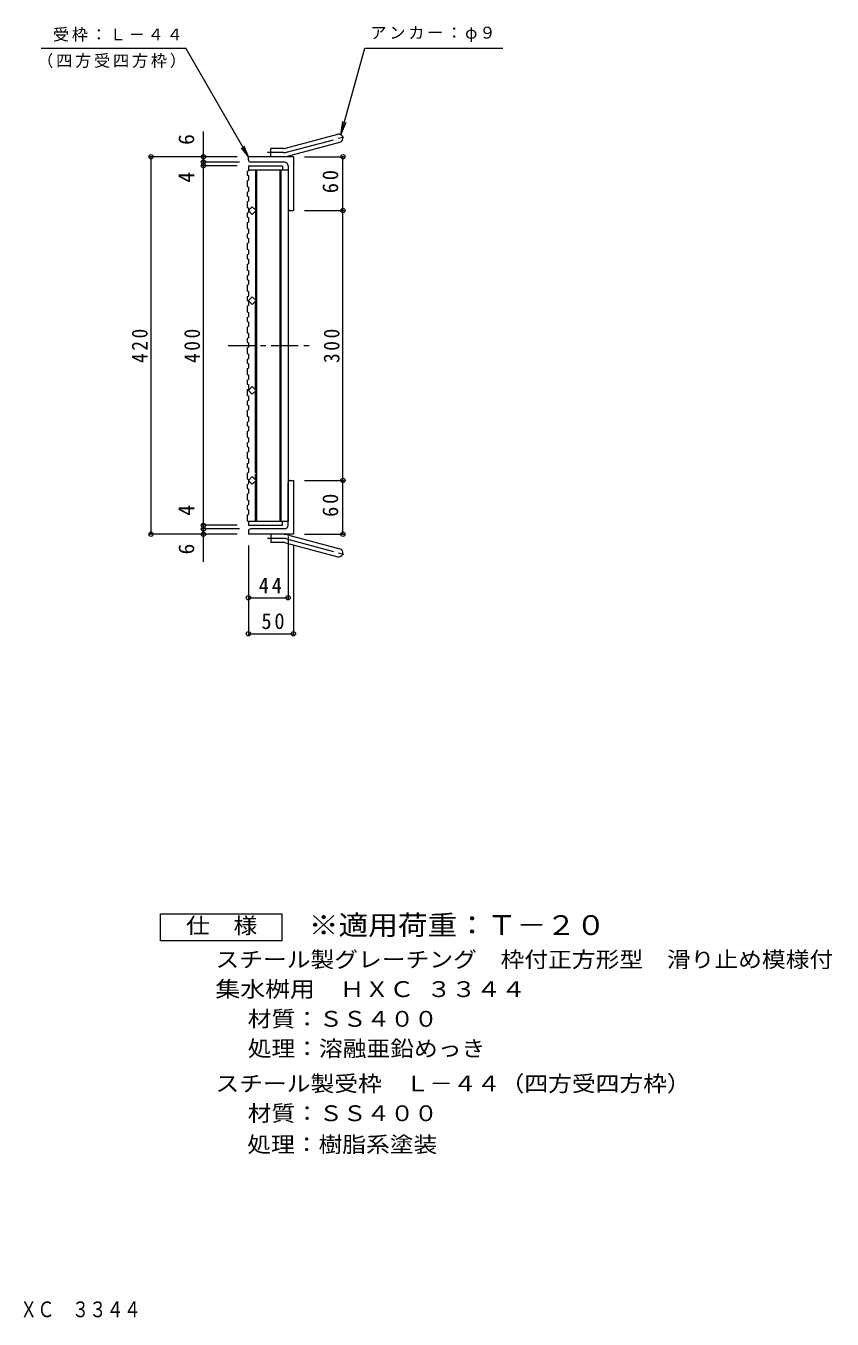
# Model space of a CAD drawing. Units: millimetres, scale not verified. Extents: x -692 to 1015, y -820 to 694.
# Drawn here: x 119 to 1015, y -820 to 618 of the extents above; entities that cross this region are included whole.
import ezdxf
from ezdxf.enums import TextEntityAlignment as Align

# ---------------------------------------------------------------- set-up
doc = ezdxf.new("R2010")
doc.units = ezdxf.units.MM
doc.header["$LTSCALE"] = 6
doc.header["$PDMODE"] = 32
doc.header["$PDSIZE"] = 4.8
doc.linetypes.add('CHAIN1', pattern=[8, 5, -1, 1, -1])
doc.linetypes.add('CHAIN2', pattern=[12, 9, -1, 1, -1])
for name, color, linetype, lineweight in [('A-1_ピット', 2, 'Continuous', 9), ('A-2_蓋', 3, 'Continuous', 9), ('A-4_寸法', 7, 'Continuous', 9), ('F-4_F-4ﾚｲﾔ', 2, 'Continuous', 9)]:
    doc.layers.add(name, color=color, linetype=linetype, lineweight=lineweight)
doc.layers.add('F-5_F-5ﾚｲﾔ', color=2, linetype='Continuous')
doc.styles.add('ＭＳ ゴシック', font='')
doc.styles.get('ＭＳ ゴシック').set_extended_font_data('MS Gothic')

msp = doc.modelspace()

# ---------------------------------------------------------------- linework, layer by layer
at = {"layer": 'A-1_ピット'}
for p, q in [((407.631, 481.88), (465.822, 497.472)), ((391.486, 472.574), (391.486, 481.574)), ((405.301, 481.574), (391.486, 481.574)), ((409.96, 473.187), (468.151, 488.779)), ((366.486, 469.074), (366.486, 472.574)), ((416.486, 472.574), (366.486, 472.574)), ((406.486, 466.574), (368.986, 466.574)), ((410.486, 462.573), (410.486, 415.074)), ((416.486, 472.574), (416.486, 412.574)), ((412.986, 412.574), (416.486, 412.574)), ((410.486, 62.574), (410.486, 110.074)), ((412.986, 112.574), (416.486, 112.574)), ((416.486, 112.574), (416.486, 52.574)), ((406.486, 58.574), (368.986, 58.574)), ((366.486, 56.073), (366.486, 52.574)), ((416.486, 52.574), (366.486, 52.574)), ((391.486, 52.574), (391.486, 43.573)), ((405.301, 43.573), (391.486, 43.573)), ((407.631, 43.267), (465.822, 27.675)), ((409.96, 51.96), (468.151, 36.368))]:
    msp.add_line(p, q, dxfattribs=at)
at = {"layer": 'A-1_ピット', "linetype": 'CHAIN2'}
for p, q in [((408.795, 477.533), (473.962, 494.995)), ((405.301, 477.074), (387.681, 477.074)), ((405.301, 48.073), (387.681, 48.073)), ((408.795, 47.614), (473.962, 30.152))]:
    msp.add_line(p, q, dxfattribs=at)
at = {"layer": 'A-1_ピット'}
for centre, radius, start, end in [((466.986, 493.126), 4.5, 285.00014, 104.99991), ((405.301, 490.574), 9, 270, 285.00002), ((368.986, 469.074), 2.5, 180, 270), ((405.301, 490.574), 18, 270, 285), ((406.486, 462.573), 4, 0, 90), ((412.986, 415.074), 2.5, 180, 270), ((412.986, 110.074), 2.5, 90, 180), ((368.986, 56.073), 2.5, 90, 180), ((406.486, 62.574), 4, 270, 0), ((405.301, 34.573), 18, 75, 90), ((405.301, 34.573), 9, 74.99998, 90), ((466.986, 32.021), 4.5, 255.00009, 74.99986)]:
    msp.add_arc(centre, radius, start, end, dxfattribs=at)
at = {"layer": 'A-1_ピット', "linetype": 'CHAIN2'}
for centre, start, end in [((405.301, 490.574), 270, 284.99995), ((405.301, 34.574), 75.00005, 90)]:
    msp.add_arc(centre, 13.5, start, end, dxfattribs=at)
at = {"layer": 'A-2_蓋'}
for p, q in [((366.486, 462.573), (404.486, 462.573)), ((366.486, 462.573), (366.486, 456.93)), ((404.486, 462.573), (404.486, 458.073)), ((364.986, 456.419), (366.486, 456.93)), ((364.986, 445.876), (366.486, 446.387)), ((366.486, 458.073), (410.486, 458.073)), ((374.486, 458.073), (374.486, 413.058)), ((375.486, 458.073), (375.486, 67.074)), ((401.486, 458.073), (401.486, 67.074)), ((402.486, 458.073), (402.486, 67.074)), ((410.486, 458.073), (410.486, 67.074)), ((364.986, 433.193), (366.486, 433.704)), ((366.486, 438.817), (366.486, 433.704)), ((364.986, 422.649), (366.486, 423.161)), ((364.986, 409.966), (366.486, 410.477)), ((366.486, 415.591), (366.486, 410.477)), ((374.486, 412.088), (374.486, 313.059)), ((364.986, 399.423), (366.486, 399.934)), ((366.486, 392.364), (366.486, 387.251)), ((364.986, 386.74), (366.486, 387.251)), ((364.986, 376.197), (366.486, 376.708)), ((366.486, 381.821), (366.486, 376.708)), ((364.986, 363.513), (366.486, 364.025)), ((366.486, 369.138), (366.486, 364.025)), ((364.986, 352.97), (366.486, 353.482)), ((366.486, 358.595), (366.486, 353.482)), ((366.486, 345.912), (366.486, 340.798)), ((364.986, 340.287), (366.486, 340.798)), ((366.486, 335.368), (366.486, 330.255)), ((364.986, 329.744), (366.486, 330.255)), ((364.986, 317.061), (366.486, 317.572)), ((366.486, 322.685), (366.486, 317.572)), ((364.986, 306.517), (366.486, 307.029)), ((366.486, 312.142), (366.486, 307.029)), ((374.486, 213.059), (374.486, 312.088)), ((364.986, 293.834), (366.486, 294.346)), ((366.486, 299.459), (366.486, 294.346)), ((366.486, 288.916), (366.486, 283.802)), ((364.986, 283.291), (366.486, 283.802)), ((366.486, 276.232), (366.486, 271.119)), ((364.986, 270.608), (366.486, 271.119)), ((364.986, 260.065), (366.486, 260.576)), ((366.486, 265.689), (366.486, 260.576)), ((364.986, 247.381), (366.486, 247.893)), ((366.486, 253.006), (366.486, 247.893)), ((364.986, 236.838), (366.486, 237.35)), ((366.486, 242.463), (366.486, 237.35)), ((364.986, 224.155), (366.486, 224.667)), ((366.486, 229.78), (366.486, 224.667)), ((366.486, 219.237), (366.486, 214.123)), ((364.986, 213.612), (366.486, 214.123)), ((364.986, 200.929), (366.486, 201.44)), ((366.486, 206.553), (366.486, 201.44)), ((374.486, 120.559), (374.486, 212.088)), ((364.986, 190.386), (366.486, 190.897)), ((366.486, 196.01), (366.486, 190.897)), ((364.986, 177.702), (366.486, 178.214)), ((366.486, 183.327), (366.486, 178.214)), ((366.486, 172.784), (366.486, 167.67)), ((364.986, 167.159), (366.486, 167.67)), ((366.486, 160.101), (366.486, 154.987)), ((364.986, 154.476), (366.486, 154.987)), ((364.986, 143.933), (366.486, 144.444)), ((366.486, 149.557), (366.486, 144.444)), ((364.986, 131.25), (366.486, 131.761)), ((366.486, 136.874), (366.486, 131.761)), ((364.986, 120.706), (366.486, 121.218)), ((366.486, 126.331), (366.486, 121.218)), ((374.486, 113.058), (374.486, 119.588)), ((364.986, 108.023), (366.486, 108.535)), ((366.486, 113.648), (366.486, 108.535)), ((366.486, 103.105), (366.486, 97.991)), ((374.486, 67.074), (374.486, 112.088)), ((364.986, 97.48), (366.486, 97.991)), ((366.486, 90.421), (366.486, 85.308)), ((364.986, 84.797), (366.486, 85.308)), ((364.986, 74.254), (366.486, 74.765)), ((366.486, 79.878), (366.486, 74.765)), ((366.486, 67.074), (410.486, 67.074)), ((366.486, 62.574), (404.486, 62.574)), ((404.486, 62.574), (404.486, 67.074))]:
    msp.add_line(p, q, dxfattribs=at)
at = {"layer": 'A-2_蓋', "linetype": 'CHAIN1'}
msp.add_line((343.923, 262.574), (434.05, 262.574), dxfattribs=at)
at = {"layer": 'A-2_蓋'}
for points in [[(364.986, 456.419), (364.986, 452.012), (366.486, 451.5), (366.486, 446.387)], [(364.986, 445.876), (364.986, 439.328), (366.486, 438.817)], [(364.986, 433.193), (364.986, 428.785), (366.486, 428.274), (366.486, 423.161)], [(364.986, 422.649), (364.986, 416.102), (366.486, 415.591)], [(364.986, 409.966), (364.986, 405.559), (366.486, 405.048), (366.486, 399.934)], [(364.986, 399.423), (364.986, 392.876), (366.486, 392.364)], [(364.986, 386.74), (364.986, 382.333), (366.486, 381.821)], [(364.986, 376.197), (364.986, 369.649), (366.486, 369.138)], [(364.986, 363.513), (364.986, 359.106), (366.486, 358.595)], [(364.986, 352.97), (364.986, 346.423), (366.486, 345.912)], [(364.986, 340.287), (364.986, 335.88), (366.486, 335.368)], [(364.986, 329.744), (364.986, 323.197), (366.486, 322.685)], [(364.986, 317.061), (364.986, 312.653), (366.486, 312.142)], [(364.986, 306.517), (364.986, 299.97), (366.486, 299.459)], [(364.986, 293.834), (364.986, 289.427), (366.486, 288.916)], [(364.986, 283.291), (364.986, 276.744), (366.486, 276.232)], [(364.986, 270.608), (364.986, 266.2), (366.486, 265.689)], [(364.986, 260.065), (364.986, 253.517), (366.486, 253.006)], [(364.986, 247.381), (364.986, 242.974), (366.486, 242.463)], [(364.986, 236.838), (364.986, 230.291), (366.486, 229.78)], [(364.986, 224.155), (364.986, 219.748), (366.486, 219.237)], [(364.986, 213.612), (364.986, 207.065), (366.486, 206.553)], [(364.986, 200.929), (364.986, 196.521), (366.486, 196.01)], [(364.986, 190.386), (364.986, 183.838), (366.486, 183.327)], [(364.986, 177.702), (364.986, 173.295), (366.486, 172.784)], [(364.986, 167.159), (364.986, 160.612), (366.486, 160.101)], [(364.986, 154.476), (364.986, 150.069), (366.486, 149.557)], [(364.986, 143.933), (364.986, 137.385), (366.486, 136.874)], [(364.986, 131.25), (364.986, 126.842), (366.486, 126.331)], [(364.986, 120.706), (364.986, 114.159), (366.486, 113.648)], [(364.986, 108.023), (364.986, 103.616), (366.486, 103.105)], [(364.986, 97.48), (364.986, 90.933), (366.486, 90.421)], [(364.986, 84.797), (364.986, 80.39), (366.486, 79.878)], [(364.986, 74.254), (364.986, 67.706), (366.486, 67.195)], [(366.486, 67.195), (366.486, 67.074), (366.486, 62.574)]]:
    msp.add_lwpolyline(points, dxfattribs=at)
for points in [[(374.972, 412.573), (370.729, 416.816), (366.486, 412.573), (370.729, 408.33)], [(374.972, 312.573), (370.729, 316.816), (366.486, 312.573), (370.729, 308.33)], [(374.972, 212.573), (370.729, 216.816), (366.486, 212.573), (370.729, 208.33)], [(374.972, 112.573), (370.729, 116.816), (366.486, 112.573), (370.729, 108.33)]]:
    msp.add_lwpolyline(points, close=True, dxfattribs=at)
at = {"layer": 'A-4_寸法'}
for p, q in [((136.216, 593.174), (296.858, 593.174)), ((366.486, 472.574), (296.858, 593.174)), ((469.236, 497.023), (495.881, 593.174)), ((495.881, 593.174), (649.347, 593.174)), ((469.236, 497.023), (471.321, 511.877)), ((469.236, 497.023), (475.095, 510.832)), ((316.486, 21.983), (316.486, 500.626)), ((366.486, 472.574), (358.877, 482.491)), ((366.486, 472.574), (361.703, 484.122)), ((353.986, 472.574), (256.708, 472.574)), ((258.208, 52.574), (258.208, 472.574)), ((356.486, 466.574), (314.986, 466.574)), ((353.986, 462.573), (314.986, 462.573)), ((428.986, 472.574), (472.986, 472.574)), ((471.486, 52.574), (471.486, 472.574)), ((428.986, 412.574), (472.986, 412.574)), ((428.986, 112.574), (472.986, 112.574)), ((353.986, 62.574), (314.986, 62.574)), ((356.486, 58.574), (314.986, 58.574)), ((353.986, 52.574), (256.708, 52.574)), ((410.486, 50.074), (410.486, -19.527)), ((428.986, 52.574), (472.986, 52.574)), ((366.486, 40.073), (366.486, -59.527)), ((416.486, 40.073), (416.486, -59.527)), ((366.486, -18.027), (410.486, -18.027)), ((366.486, -58.027), (416.486, -58.027))]:
    msp.add_line(p, q, dxfattribs=at)
for p in [(258.208, 472.574), (316.486, 472.574), (471.486, 472.574), (316.486, 466.574), (316.486, 462.573), (471.486, 412.574), (471.486, 112.574), (316.486, 62.574), (316.486, 58.574), (258.208, 52.574), (316.486, 52.574), (471.486, 52.574), (366.486, -18.027), (410.486, -18.027), (366.486, -58.027), (416.486, -58.027)]:
    msp.add_point(p, dxfattribs=at)
at = {"layer": 'F-4_F-4ﾚｲﾔ'}
msp.add_lwpolyline([(268.604, -399.657), (268.604, -369.656), (403.604, -369.656), (403.604, -399.657)], close=True, dxfattribs=at)

# ---------------------------------------------------------------- texts
at = {"layer": 'A-4_寸法', "color": 2, "style": 'ＭＳ ゴシック'}
for s, p in [('6', (311.486, 485.701)), ('4', (311.486, 443.662)), ('4', (311.486, 73.218)), ('6', (311.486, 30.177))]:
    msp.add_text(s, height=17.6, rotation=90, dxfattribs=at).set_placement(p, align=Align.BOTTOM_LEFT)
at = {"layer": 'A-4_寸法', "char_height": 13.2, "attachment_point": 7, "style": 'ＭＳ ゴシック'}
for s, insert in [('\\T1.17;受枠：Ｌ－４４', (149.155, 600.457)), ('\\T1.17;アンカー：φ９', (501.951, 600.321)), ('\\T1.17;（四方受四方枠）', (131.678, 571.014))]:
    msp.add_mtext(s, dxfattribs=dict(at, insert=insert))
at = {"layer": 'A-4_寸法', "color": 2, "char_height": 17.6, "attachment_point": 7, "rotation": 90, "style": 'ＭＳ ゴシック'}
for s, insert in [('\\T1.27;\\W0.95;60', (466.486, 431.949)), ('\\T1.27;\\W0.9;420', (254.608, 243.074)), ('\\T1.27;\\W0.9;400', (312.886, 243.074)), ('\\T1.27;\\W0.9;300', (467.886, 243.074)), ('\\T1.27;\\W0.95;60', (466.486, 71.949))]:
    msp.add_mtext(s, dxfattribs=dict(at, insert=insert))
at = {"layer": 'A-4_寸法', "color": 2, "char_height": 17.6, "attachment_point": 7, "style": 'ＭＳ ゴシック'}
for s, insert in [('\\T1.27;\\W0.95;44', (377.861, -13.027)), ('\\T1.27;\\W0.95;50', (380.861, -53.027))]:
    msp.add_mtext(s, dxfattribs=dict(at, insert=insert))
at = {"layer": 'F-4_F-4ﾚｲﾔ', "style": 'ＭＳ ゴシック'}
for s, width, p in [('仕\u3000様', 1.1, (297.104, -396.657)), ('スチール製グレーチング\u3000枠付正方形型\u3000滑り止め模様付', 1.1, (329.857, -434.409)), ('集水桝用\u3000ＨＸＣ ３３４４', 1.15, (329.857, -467.409)), ('材質：ＳＳ４００', 1.1, (365.685, -500.409)), ('処理：溶融亜鉛めっき', 1.1, (365.685, -533.409)), ('スチール製受枠\u3000Ｌ－４４（四方受四方枠）', 1.1, (329.858, -572.409)), ('材質：ＳＳ４００', 1.1, (365.685, -605.409)), ('処理：樹脂系塗装', 1.1, (365.168, -640.099))]:
    msp.add_text(s, height=17.6, dxfattribs=dict(at, width=width)).set_placement(p, align=Align.BOTTOM_LEFT)
at = {"layer": 'F-5_F-5ﾚｲﾔ', "color": 3, "style": 'ＭＳ ゴシック', "width": 1.1}
msp.add_text('※適用荷重：Ｔ－２０', height=21.99, dxfattribs=at).set_placement((433.604, -399.657), align=Align.BOTTOM_LEFT)
at = {"layer": 'F-5_F-5ﾚｲﾔ', "style": 'ＭＳ ゴシック', "width": 0.8}
msp.add_text('スチール製グレーチング\u3000枠付正方形型\u3000滑り止め模様付\u3000集水桝用\u3000ＨＸＣ\u3000３３４４', height=17.6, dxfattribs=at).set_placement((-521.089, -823.538), align=Align.BOTTOM_LEFT)

doc.saveas('drawing.dxf')
